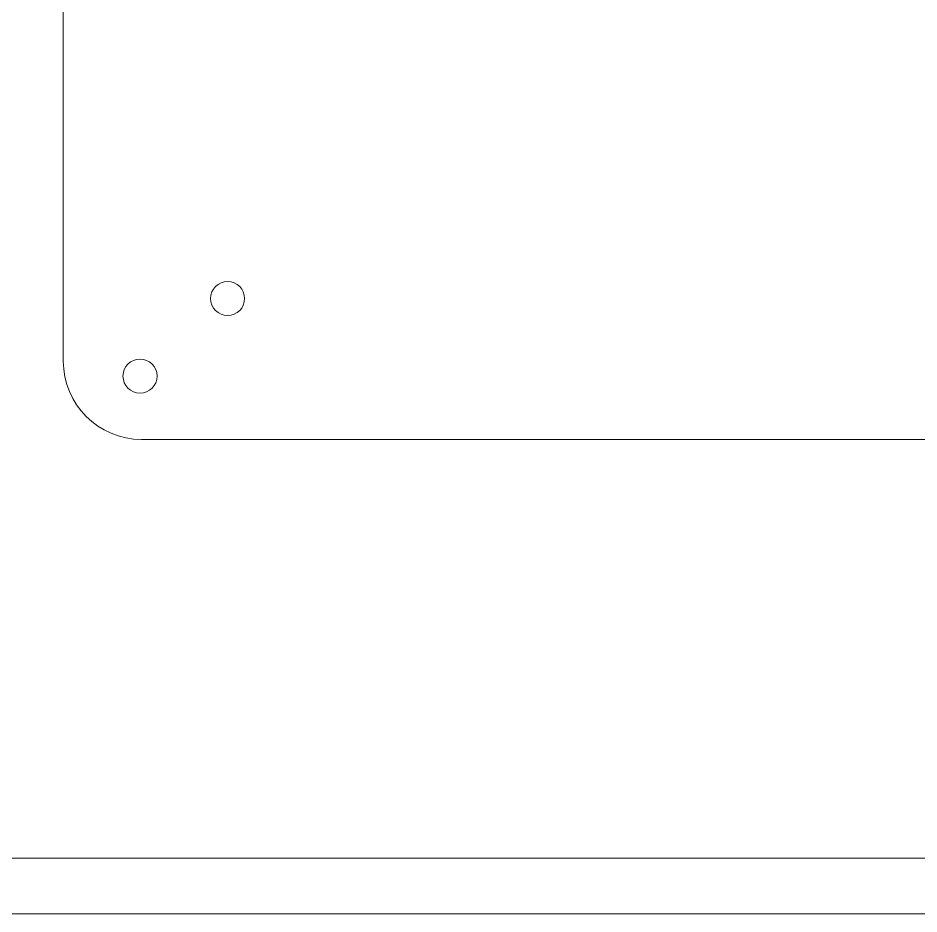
# Model space of a CAD drawing. Header units: millimetres. Extents: x -285 to 1112, y -5 to 442.
# Drawn here: x 248.3 to 328.8, y -5 to 75.1 of the extents above; entities that cross this region are included whole.
import ezdxf

# ---------------------------------------------------------------- set-up
doc = ezdxf.new("R2010")
doc.units = ezdxf.units.MM
doc.header["$MEASUREMENT"] = 0
doc.layers.get('0').update_dxf_attribs({"lineweight": 0, "true_color": 0xf6921e})
doc.layers.add('Cutting lines', color=5, linetype='Continuous', lineweight=0)

msp = doc.modelspace()

# ---------------------------------------------------------------- linework, layer by layer
at = {"lineweight": 0}
for points in [[(-5, -5), (795, -5), (795, 389), (-5, 389)], [(0, 0), (790, 0), (790, 384), (0, 384)]]:
    msp.add_lwpolyline(points, close=True, dxfattribs=at)
at = {"layer": 'Cutting lines', "lineweight": 0}
for p, q in [((252.347, 44.399), (252.347, 133.187)), ((262.887, 37.399), (259.347, 37.399)), ((298.797, 37.397), (262.887, 37.399)), ((368.675, 37.397), (298.797, 37.397))]:
    msp.add_line(p, q, dxfattribs=at)
for centre in [(267.029, 49.99), (259.202, 43.063)]:
    msp.add_circle(centre, 1.52, dxfattribs=at)
msp.add_arc((259.347, 44.399), 7, 180, 270, dxfattribs=at)

doc.saveas('drawing.dxf')
